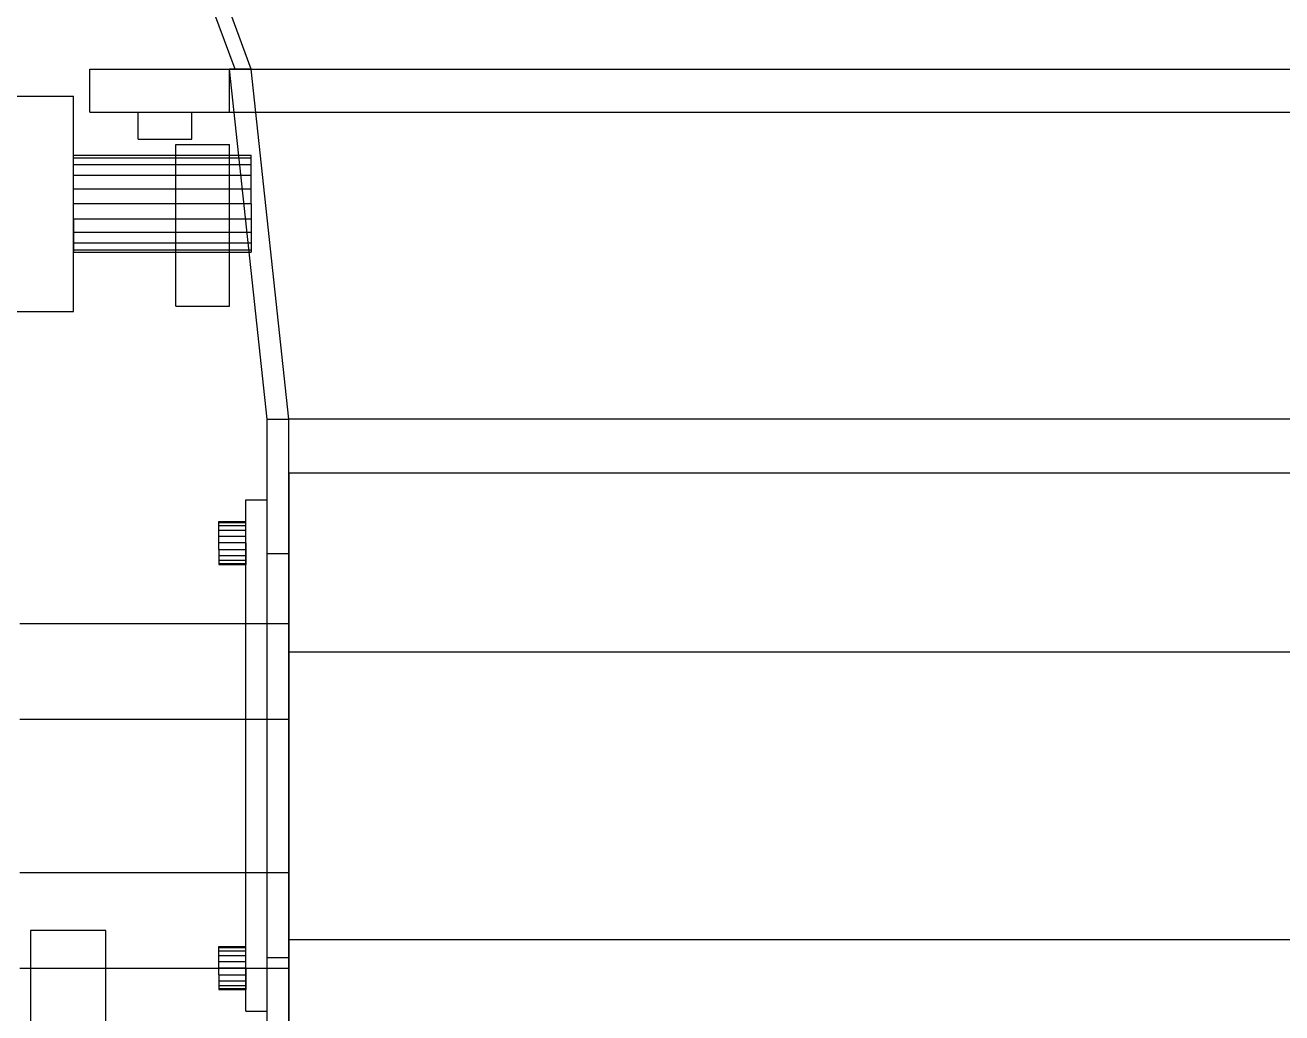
# Model space of a CAD drawing. Header units: millimetres. Extents: x -191664 to 191490, y -197311 to 10263.
# Drawn here: x 1761 to 1994.5, y -117075.3 to -116891.8 of the extents above; entities that cross this region are included whole.
import ezdxf

# ---------------------------------------------------------------- set-up
doc = ezdxf.new("R2010")
doc.units = ezdxf.units.MM
for name, color, linetype, lineweight in [('COTAS_P', 1, 'Continuous', 0), ('DET_briquetadora_frontal', 7, 'Continuous', 0), ('R15_COTAS_TRANSPORTE_P', 1, 'Continuous', 0)]:
    doc.layers.add(name, color=color, linetype=linetype, lineweight=lineweight)
doc.dimstyles.new('PLANTA_20', dxfattribs={"dimtxt": 50, "dimasz": 30, "dimexe": 30, "dimexo": 16, "dimgap": 20, "dimtad": 1, "dimtih": 1, "dimtoh": 1, "dimdec": 1, "dimzin": 0, "dimdsep": 46, "dimcen": 0.09, "dimadec": 0, "dimazin": 0, "dimtfac": 1, "dimtdec": 4, "dimtofl": 0, "dimtmove": 0, "dimatfit": 3, "dimfxl": 1, "dimtolj": 1, "dimtzin": 0, "dimarcsym": 0})

# ---------------------------------------------------------------- blocks, each defined once
blk = doc.blocks.new('*D85')
at = {"layer": 'COTAS_P', "color": 0, "lineweight": -2, "transparency": 16777216}
for p, q in [((1974, -116532.75), (1660, -116532.75)), ((1690, -119170), (1690, -116562.75)), ((1974, -119200), (1660, -119200))]:
    blk.add_line(p, q, dxfattribs=at)
at = {"layer": 'COTAS_P', "color": 0, "transparency": 16777216}
for points in [[(1685, -116562.75), (1695, -116562.75), (1690, -116532.75)], [(1685, -119170), (1695, -119170), (1690, -119200)]]:
    blk.add_solid(points, dxfattribs=at)
at = {"layer": 'Defpoints', "color": 0, "transparency": 16777216}
for p in [(1690, -116532.75), (1990, -116532.75), (1990, -119200)]:
    blk.add_point(p, dxfattribs=at)
blk = doc.blocks.new('*D133')
at = {"layer": 'Defpoints', "color": 0, "transparency": 16777216}
for p in [(439.69, -194147.98), (217.89, -194406.09), (-500, -194490), (-500, -194490), (500, -194490)]:
    blk.add_point(p, dxfattribs=at)
at = {"layer": 'R15_COTAS_TRANSPORTE_P', "color": 0, "lineweight": -2, "transparency": 16777216}
blk.add_arc((-500, -194490), 722.77, 2.37834, 17.62166, dxfattribs=at)
at = {"layer": 'R15_COTAS_TRANSPORTE_P', "color": 0, "transparency": 16777216}
for points in [[(184.12, -194272.81), (193.59, -194269.58), (179.18, -194242.8)], [(227.15, -194459.9), (217.15, -194460.11), (222.77, -194490)]]:
    blk.add_solid(points, dxfattribs=at)

msp = doc.modelspace()

# ---------------------------------------------------------------- linework, layer by layer
at = {"layer": 'DET_briquetadora_frontal', "color": 253, "true_color": 0xa8b8bb}
for p, q in [((1800, -116900), (1665, -116532.75)), ((1803, -116900), (1668, -116532.75)), ((1800, -116900), (1803, -116900)), ((1800, -116900), (2180, -116900))]:
    msp.add_line(p, q, dxfattribs=at)
at = {"layer": 'DET_briquetadora_frontal', "color": 8, "true_color": 0x6f7d84}
for p, q in [((1773, -116900), (1799, -116900)), ((1773, -116908), (1773, -116900)), ((1806, -116965), (1799, -116900)), ((1803, -116900), (1799, -116900)), ((1799, -116908), (1799, -116900)), ((1799, -116900), (2181, -116900)), ((1803, -116900), (2177, -116900)), ((1810, -116965), (1803, -116900)), ((1773, -116908), (1799, -116908)), ((1799, -116908), (2181, -116908)), ((1806, -116965), (1810, -116965)), ((1806, -117120), (1806, -116965)), ((1806, -116990), (1806, -116965)), ((2170, -116965), (1810, -116965)), ((1810, -117120), (1810, -116965)), ((1810, -116990), (1810, -116965)), ((1806, -116990), (1810, -116990)), ((1806, -117065), (1810, -117065)), ((1806, -117120), (1806, -117065)), ((1810, -117120), (1810, -117065))]:
    msp.add_line(p, q, dxfattribs=at)
at = {"layer": 'DET_briquetadora_frontal', "color": 134, "true_color": 0x148da0}
for p, q in [((1745, -116905), (1770, -116905)), ((1770, -116945), (1770, -116905)), ((1770, -116916.44), (1770, -116916)), ((1770, -116916), (1803, -116916)), ((1770, -116917.72), (1770, -116916.44)), ((1770, -116916.44), (1803, -116916.44)), ((1770, -116919.71), (1770, -116917.72)), ((1770, -116917.72), (1803, -116917.72)), ((1803, -116916.44), (1803, -116916)), ((1803, -116917.72), (1803, -116916.44)), ((1803, -116919.71), (1803, -116917.72)), ((1770, -116922.22), (1770, -116919.71)), ((1770, -116919.71), (1803, -116919.71)), ((1803, -116922.22), (1803, -116919.71)), ((1770, -116925), (1770, -116922.22)), ((1770, -116922.22), (1803, -116922.22)), ((1803, -116925), (1803, -116922.22)), ((1770, -116927.78), (1770, -116925)), ((1803, -116925), (1770, -116925)), ((1803, -116925), (1803, -116927.78)), ((1770, -116927.78), (1770, -116930.29)), ((1770, -116927.78), (1803, -116927.78)), ((1803, -116927.78), (1803, -116930.29)), ((1770, -116930.29), (1770, -116932.28)), ((1770, -116930.29), (1803, -116930.29)), ((1803, -116930.29), (1803, -116932.28)), ((1770, -116932.28), (1770, -116933.56)), ((1770, -116932.28), (1803, -116932.28)), ((1770, -116933.56), (1770, -116934)), ((1770, -116933.56), (1803, -116933.56)), ((1770, -116934), (1803, -116934)), ((1803, -116932.28), (1803, -116933.56)), ((1803, -116933.56), (1803, -116934)), ((1745, -116945), (1770, -116945))]:
    msp.add_line(p, q, dxfattribs=at)
at = {"layer": 'DET_briquetadora_frontal', "color": 9, "true_color": 0xaebbc0}
for p, q in [((1782, -116908), (1792, -116908)), ((1782, -116913), (1782, -116908)), ((1792, -116913), (1792, -116908)), ((1782, -116913), (1792, -116913))]:
    msp.add_line(p, q, dxfattribs=at)
at = {"layer": 'DET_briquetadora_frontal', "color": 252, "true_color": 0x7d929a}
for p, q in [((1789, -116914), (1799, -116914)), ((1789, -116944), (1789, -116914)), ((1799, -116944), (1799, -116914)), ((1789, -116944), (1799, -116944))]:
    msp.add_line(p, q, dxfattribs=at)
at = {"layer": 'DET_briquetadora_frontal', "color": 9, "true_color": 0xb9c3c2}
for p, q in [((2170, -116975.05), (1810, -116975.05)), ((1810, -116975.05), (1810, -116978.23)), ((1810, -116977.75), (1810, -116975.05)), ((1810, -116981.33), (1810, -116975.7)), ((1810, -116975.7), (1810, -116975.88)), ((1810, -116975.88), (1810, -116981.85)), ((1810, -116986.06), (1810, -116977.75)), ((1810, -116978.23), (1810, -116986.96)), ((1810, -116992.22), (1810, -116981.33)), ((1810, -116981.85), (1810, -116993.03)), ((1810, -116999.16), (1810, -116986.06)), ((1810, -116986.96), (1810, -117000.41)), ((1810, -117007.3), (1810, -116992.22)), ((1810, -116993.03), (1810, -117008.33)), ((1810, -117015.78), (1810, -116999.16)), ((1810, -117000.41), (1810, -117017.24)), ((1810, -117003.05), (1760, -117003.05)), ((1810, -117003.05), (1810, -117006.4)), ((1810, -117006.04), (1810, -117003.05)), ((1810, -117003.95), (1810, -117003.76)), ((1810, -117003.76), (1810, -117009.78)), ((1810, -117010.29), (1810, -117003.95)), ((1810, -117014.78), (1810, -117006.04)), ((1810, -117006.4), (1810, -117015.42)), ((1810, -117025.09), (1810, -117007.3)), ((2170, -117008.33), (1810, -117008.33)), ((1810, -117008.33), (1810, -117026.23)), ((1810, -117009.78), (1810, -117020.8)), ((1810, -117021.54), (1810, -117010.29)), ((1810, -117027.53), (1810, -117014.78)), ((1810, -117015.42), (1810, -117028.33)), ((1810, -117034.28), (1810, -117015.78)), ((1810, -117017.24), (1810, -117035.82)), ((1810, -117020.8), (1760, -117020.8)), ((1810, -117020.8), (1810, -117034.64)), ((1810, -117035.46), (1810, -117021.54)), ((1810, -117043.86), (1810, -117025.09)), ((1810, -117026.23), (1810, -117045.01)), ((1810, -117041.77), (1810, -117027.53)), ((1810, -117028.33), (1810, -117042.57)), ((1810, -117052.86), (1810, -117034.28)), ((1810, -117034.64), (1810, -117048.56)), ((1810, -117049.3), (1810, -117035.46)), ((1810, -117035.82), (1810, -117054.32)), ((1810, -117054.68), (1810, -117041.77)), ((1810, -117042.57), (1810, -117055.32)), ((1810, -117061.77), (1810, -117043.86)), ((1810, -117045.01), (1810, -117062.8)), ((1810, -117048.56), (1810, -117059.81)), ((1810, -117049.3), (1760, -117049.3)), ((1810, -117060.32), (1810, -117049.3)), ((1810, -117069.69), (1810, -117052.86)), ((1810, -117054.32), (1810, -117070.94)), ((1810, -117063.7), (1810, -117054.68)), ((1810, -117055.32), (1810, -117064.06)), ((1762, -117060), (1762, -117140)), ((1776, -117060), (1762, -117060)), ((1776, -117140), (1776, -117060)), ((1810, -117059.81), (1810, -117066.15)), ((1810, -117066.34), (1810, -117060.32)), ((1810, -117077.07), (1810, -117061.77)), ((2170, -117061.77), (1810, -117061.77)), ((1810, -117062.8), (1810, -117077.88)), ((1810, -117067.05), (1810, -117063.7)), ((1810, -117064.06), (1810, -117067.05)), ((1810, -117067.05), (1760, -117067.05)), ((1810, -117066.15), (1810, -117066.34)), ((1810, -117083.13), (1810, -117069.69)), ((1810, -117070.94), (1810, -117084.04))]:
    msp.add_line(p, q, dxfattribs=at)
at = {"layer": 'DET_briquetadora_frontal', "color": 143, "true_color": 0x82b6c5}
for p, q in [((1802, -116980), (1806, -116980)), ((1802, -117075), (1802, -116980)), ((1806, -117075), (1806, -116980)), ((1802, -117075), (1806, -117075))]:
    msp.add_line(p, q, dxfattribs=at)
at = {"layer": 'DET_briquetadora_frontal', "color": 9, "true_color": 0xb8c2c6}
for p, q in [((1797, -116984.2), (1797, -116984)), ((1797, -116984), (1802, -116984)), ((1797, -116984.76), (1797, -116984.2)), ((1797, -116984.2), (1802, -116984.2)), ((1797, -116985.65), (1797, -116984.76)), ((1797, -116984.76), (1802, -116984.76)), ((1797, -116986.76), (1797, -116985.65)), ((1797, -116985.65), (1802, -116985.65)), ((1802, -116984.2), (1802, -116984)), ((1802, -116984.76), (1802, -116984.2)), ((1802, -116985.65), (1802, -116984.76)), ((1802, -116986.76), (1802, -116985.65)), ((1797, -116988), (1797, -116986.76)), ((1797, -116986.76), (1802, -116986.76)), ((1797, -116989.24), (1797, -116988)), ((1802, -116988), (1797, -116988)), ((1802, -116988), (1802, -116986.76)), ((1802, -116988), (1802, -116989.24)), ((1797, -116989.24), (1797, -116990.35)), ((1797, -116989.24), (1802, -116989.24)), ((1797, -116990.35), (1797, -116991.24)), ((1797, -116990.35), (1802, -116990.35)), ((1802, -116989.24), (1802, -116990.35)), ((1802, -116990.35), (1802, -116991.24)), ((1797, -116991.24), (1797, -116991.8)), ((1797, -116991.24), (1802, -116991.24)), ((1797, -116991.8), (1797, -116992)), ((1797, -116991.8), (1802, -116991.8)), ((1797, -116992), (1802, -116992)), ((1802, -116991.24), (1802, -116991.8)), ((1802, -116991.8), (1802, -116992)), ((1797, -117063.2), (1797, -117063)), ((1797, -117063), (1802, -117063)), ((1797, -117063.76), (1797, -117063.2)), ((1797, -117063.2), (1802, -117063.2)), ((1797, -117064.65), (1797, -117063.76)), ((1797, -117063.76), (1802, -117063.76)), ((1797, -117065.76), (1797, -117064.65)), ((1797, -117064.65), (1802, -117064.65)), ((1802, -117063.2), (1802, -117063)), ((1802, -117063.76), (1802, -117063.2)), ((1802, -117064.65), (1802, -117063.76)), ((1802, -117065.76), (1802, -117064.65)), ((1797, -117067), (1797, -117065.76)), ((1797, -117065.76), (1802, -117065.76)), ((1797, -117068.24), (1797, -117067)), ((1802, -117067), (1797, -117067)), ((1802, -117067), (1802, -117065.76)), ((1802, -117067), (1802, -117068.24)), ((1797, -117068.24), (1797, -117069.35)), ((1797, -117068.24), (1802, -117068.24)), ((1797, -117069.35), (1797, -117070.24)), ((1797, -117069.35), (1802, -117069.35)), ((1802, -117068.24), (1802, -117069.35)), ((1802, -117069.35), (1802, -117070.24)), ((1797, -117070.24), (1797, -117070.8)), ((1797, -117070.24), (1802, -117070.24)), ((1797, -117070.8), (1797, -117071)), ((1797, -117070.8), (1802, -117070.8)), ((1797, -117071), (1802, -117071)), ((1802, -117070.24), (1802, -117070.8)), ((1802, -117070.8), (1802, -117071))]:
    msp.add_line(p, q, dxfattribs=at)

# ---------------------------------------------------------------- dimensions: what is measured, and where the dimension line sits
at = {"layer": 'COTAS_P'}
dim = msp.add_aligned_dim(p1=(1990, -119200), p2=(1990, -116532.75), distance=300, text='<> P', dimstyle='PLANTA_20', dxfattribs=at)
dim.commit()
dim.dimension.update_dxf_attribs({"geometry": '*D85', "text_midpoint": (1690, -117866.375)})
at = {"layer": 'R15_COTAS_TRANSPORTE_P'}
dim = msp.add_angular_dim_2l(base=(217.89, -194406.09), line1=((-500, -194490), (500, -194490)), line2=((-500, -194490), (439.69, -194147.98)), dimstyle='PLANTA_20', dxfattribs=at)
dim.commit()
dim.dimension.update_dxf_attribs({"geometry": '*D133', "text_midpoint": (191490.46, -33543.69)})

doc.saveas('drawing.dxf')
